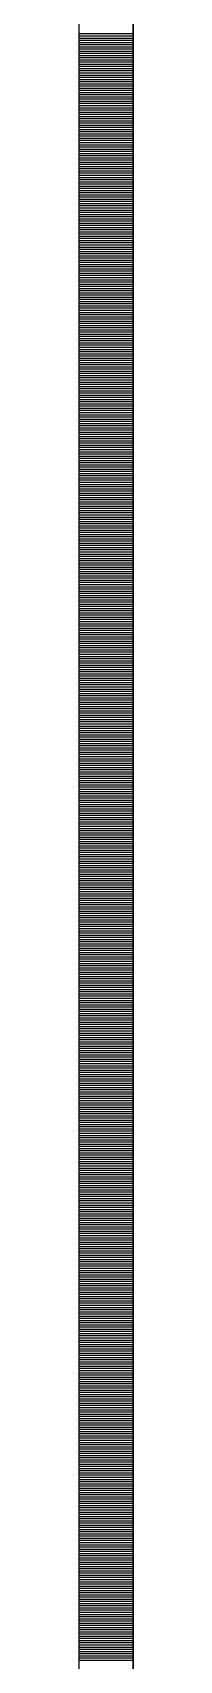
# Model space of a CAD drawing. Header units: millimetres. Extents: x -231292 to 573618, y -153144 to 564035.
# Drawn here: x 8548 to 8573, y 222677 to 223425 of the extents above; entities that cross this region are included whole.
import ezdxf

# ---------------------------------------------------------------- set-up
doc = ezdxf.new("R2010")
doc.units = ezdxf.units.MM
doc.layers.add('АР_Тонкая', color=250, linetype='Continuous', lineweight=5)
doc.layers.add('АР_Штриховка', color=250, linetype='Continuous', lineweight=0)

msp = doc.modelspace()

# ---------------------------------------------------------------- linework, layer by layer
at = {"layer": 'АР_Тонкая', "color": 18, "linetype": 'Continuous', "lineweight": 25, "true_color": 0x000000}
for p, q in [((8548.243, 263866.253), (8548.243, 187666.253)), ((8573.243, 263866.253), (8573.243, 187666.253)), ((8573.243, 187666.253), (8573.243, 263866.253))]:
    msp.add_line(p, q, dxfattribs=at)
at = {"layer": 'АР_Штриховка', "color": 18, "linetype": 'Continuous', "lineweight": 25, "true_color": 0x000000}
for p, q in [((8548.243, 223424.002), (8573.243, 223424.002)), ((8548.243, 223423.002), (8573.243, 223423.002)), ((8548.243, 223422.002), (8573.243, 223422.002)), ((8548.243, 223421.002), (8573.243, 223421.002)), ((8548.243, 223420.002), (8573.243, 223420.002)), ((8548.243, 223419.002), (8573.243, 223419.002)), ((8548.243, 223418.002), (8573.243, 223418.002)), ((8548.243, 223417.002), (8573.243, 223417.002)), ((8548.243, 223416.002), (8573.243, 223416.002)), ((8548.243, 223415.002), (8573.243, 223415.002)), ((8548.243, 223414.002), (8573.243, 223414.002)), ((8548.243, 223413.002), (8573.243, 223413.002)), ((8548.243, 223412.002), (8573.243, 223412.002)), ((8548.243, 223411.002), (8573.243, 223411.002)), ((8548.243, 223410.002), (8573.243, 223410.002)), ((8548.243, 223409.002), (8573.243, 223409.002)), ((8548.243, 223408.002), (8573.243, 223408.002)), ((8548.243, 223407.002), (8573.243, 223407.002)), ((8548.243, 223406.002), (8573.243, 223406.002)), ((8548.243, 223405.002), (8573.243, 223405.002)), ((8548.243, 223404.002), (8573.243, 223404.002)), ((8548.243, 223403.002), (8573.243, 223403.002)), ((8548.243, 223402.002), (8573.243, 223402.002)), ((8548.243, 223401.002), (8573.243, 223401.002)), ((8548.243, 223400.002), (8573.243, 223400.002)), ((8548.243, 223399.002), (8573.243, 223399.002)), ((8548.243, 223398.002), (8573.243, 223398.002)), ((8548.243, 223397.002), (8573.243, 223397.002)), ((8548.243, 223396.002), (8573.243, 223396.002)), ((8548.243, 223395.002), (8573.243, 223395.002)), ((8548.243, 223394.002), (8573.243, 223394.002)), ((8548.243, 223393.002), (8573.243, 223393.002)), ((8548.243, 223392.002), (8573.243, 223392.002)), ((8548.243, 223391.002), (8573.243, 223391.002)), ((8548.243, 223390.002), (8573.243, 223390.002)), ((8548.243, 223389.002), (8573.243, 223389.002)), ((8548.243, 223388.002), (8573.243, 223388.002)), ((8548.243, 223387.002), (8573.243, 223387.002)), ((8548.243, 223386.002), (8573.243, 223386.002)), ((8548.243, 223385.002), (8573.243, 223385.002)), ((8548.243, 223384.002), (8573.243, 223384.002)), ((8548.243, 223383.002), (8573.243, 223383.002)), ((8548.243, 223382.002), (8573.243, 223382.002)), ((8548.243, 223381.002), (8573.243, 223381.002)), ((8548.243, 223380.002), (8573.243, 223380.002)), ((8548.243, 223379.002), (8573.243, 223379.002)), ((8548.243, 223378.002), (8573.243, 223378.002)), ((8548.243, 223377.002), (8573.243, 223377.002)), ((8548.243, 223376.002), (8573.243, 223376.002)), ((8548.243, 223375.002), (8573.243, 223375.002)), ((8548.243, 223374.002), (8573.243, 223374.002)), ((8548.243, 223373.002), (8573.243, 223373.002)), ((8548.243, 223372.002), (8573.243, 223372.002)), ((8548.243, 223371.002), (8573.243, 223371.002)), ((8548.243, 223370.002), (8573.243, 223370.002)), ((8548.243, 223369.002), (8573.243, 223369.002)), ((8548.243, 223368.002), (8573.243, 223368.002)), ((8548.243, 223367.002), (8573.243, 223367.002)), ((8548.243, 223366.002), (8573.243, 223366.002)), ((8548.243, 223365.002), (8573.243, 223365.002)), ((8548.243, 223364.002), (8573.243, 223364.002)), ((8548.243, 223363.002), (8573.243, 223363.002)), ((8548.243, 223362.002), (8573.243, 223362.002)), ((8548.243, 223361.002), (8573.243, 223361.002)), ((8548.243, 223360.002), (8573.243, 223360.002)), ((8548.243, 223359.002), (8573.243, 223359.002)), ((8548.243, 223358.002), (8573.243, 223358.002)), ((8548.243, 223357.002), (8573.243, 223357.002)), ((8548.243, 223356.002), (8573.243, 223356.002)), ((8548.243, 223355.002), (8573.243, 223355.002)), ((8548.243, 223354.002), (8573.243, 223354.002)), ((8548.243, 223353.002), (8573.243, 223353.002)), ((8548.243, 223352.002), (8573.243, 223352.002)), ((8548.243, 223351.002), (8573.243, 223351.002)), ((8548.243, 223350.002), (8573.243, 223350.002)), ((8548.243, 223349.002), (8573.243, 223349.002)), ((8548.243, 223348.002), (8573.243, 223348.002)), ((8548.243, 223347.002), (8573.243, 223347.002)), ((8548.243, 223346.002), (8573.243, 223346.002)), ((8548.243, 223345.002), (8573.243, 223345.002)), ((8548.243, 223344.002), (8573.243, 223344.002)), ((8548.243, 223343.002), (8573.243, 223343.002)), ((8548.243, 223342.002), (8573.243, 223342.002)), ((8548.243, 223341.002), (8573.243, 223341.002)), ((8548.243, 223340.002), (8573.243, 223340.002)), ((8548.243, 223339.002), (8573.243, 223339.002)), ((8548.243, 223338.002), (8573.243, 223338.002)), ((8548.243, 223337.002), (8573.243, 223337.002)), ((8548.243, 223336.002), (8573.243, 223336.002)), ((8548.243, 223335.002), (8573.243, 223335.002)), ((8548.243, 223334.002), (8573.243, 223334.002)), ((8548.243, 223333.002), (8573.243, 223333.002)), ((8548.243, 223332.002), (8573.243, 223332.002)), ((8548.243, 223331.002), (8573.243, 223331.002)), ((8548.243, 223330.002), (8573.243, 223330.002)), ((8548.243, 223329.002), (8573.243, 223329.002)), ((8548.243, 223328.002), (8573.243, 223328.002)), ((8548.243, 223327.002), (8573.243, 223327.002)), ((8548.243, 223326.002), (8573.243, 223326.002)), ((8548.243, 223325.002), (8573.243, 223325.002)), ((8548.243, 223324.002), (8573.243, 223324.002)), ((8548.243, 223323.002), (8573.243, 223323.002)), ((8548.243, 223322.002), (8573.243, 223322.002)), ((8548.243, 223321.002), (8573.243, 223321.002)), ((8548.243, 223320.002), (8573.243, 223320.002)), ((8548.243, 223319.002), (8573.243, 223319.002)), ((8548.243, 223318.002), (8573.243, 223318.002)), ((8548.243, 223317.002), (8573.243, 223317.002)), ((8548.243, 223316.002), (8573.243, 223316.002)), ((8548.243, 223315.002), (8573.243, 223315.002)), ((8548.243, 223314.002), (8573.243, 223314.002)), ((8548.243, 223313.002), (8573.243, 223313.002)), ((8548.243, 223312.002), (8573.243, 223312.002)), ((8548.243, 223311.002), (8573.243, 223311.002)), ((8548.243, 223310.002), (8573.243, 223310.002)), ((8548.243, 223309.002), (8573.243, 223309.002)), ((8548.243, 223308.002), (8573.243, 223308.002)), ((8548.243, 223307.002), (8573.243, 223307.002)), ((8548.243, 223306.002), (8573.243, 223306.002)), ((8548.243, 223305.002), (8573.243, 223305.002)), ((8548.243, 223304.002), (8573.243, 223304.002)), ((8548.243, 223303.002), (8573.243, 223303.002)), ((8548.243, 223302.002), (8573.243, 223302.002)), ((8548.243, 223301.002), (8573.243, 223301.002)), ((8548.243, 223300.002), (8573.243, 223300.002)), ((8548.243, 223299.002), (8573.243, 223299.002)), ((8548.243, 223298.002), (8573.243, 223298.002)), ((8548.243, 223297.002), (8573.243, 223297.002)), ((8548.243, 223296.002), (8573.243, 223296.002)), ((8548.243, 223295.002), (8573.243, 223295.002)), ((8548.243, 223294.002), (8573.243, 223294.002)), ((8548.243, 223293.002), (8573.243, 223293.002)), ((8548.243, 223292.002), (8573.243, 223292.002)), ((8548.243, 223291.002), (8573.243, 223291.002)), ((8548.243, 223290.002), (8573.243, 223290.002)), ((8548.243, 223289.002), (8573.243, 223289.002)), ((8548.243, 223288.002), (8573.243, 223288.002)), ((8548.243, 223287.002), (8573.243, 223287.002)), ((8548.243, 223286.002), (8573.243, 223286.002)), ((8548.243, 223285.002), (8573.243, 223285.002)), ((8548.243, 223284.002), (8573.243, 223284.002)), ((8548.243, 223283.002), (8573.243, 223283.002)), ((8548.243, 223282.002), (8573.243, 223282.002)), ((8548.243, 223281.002), (8573.243, 223281.002)), ((8548.243, 223280.002), (8573.243, 223280.002)), ((8548.243, 223279.002), (8573.243, 223279.002)), ((8548.243, 223278.002), (8573.243, 223278.002)), ((8548.243, 223277.002), (8573.243, 223277.002)), ((8548.243, 223276.002), (8573.243, 223276.002)), ((8548.243, 223275.002), (8573.243, 223275.002)), ((8548.243, 223274.002), (8573.243, 223274.002)), ((8548.243, 223273.002), (8573.243, 223273.002)), ((8548.243, 223272.002), (8573.243, 223272.002)), ((8548.243, 223271.002), (8573.243, 223271.002)), ((8548.243, 223270.002), (8573.243, 223270.002)), ((8548.243, 223269.002), (8573.243, 223269.002)), ((8548.243, 223268.002), (8573.243, 223268.002)), ((8548.243, 223267.002), (8573.243, 223267.002)), ((8548.243, 223266.002), (8573.243, 223266.002)), ((8548.243, 223265.002), (8573.243, 223265.002)), ((8548.243, 223264.002), (8573.243, 223264.002)), ((8548.243, 223263.002), (8573.243, 223263.002)), ((8548.243, 223262.002), (8573.243, 223262.002)), ((8548.243, 223261.002), (8573.243, 223261.002)), ((8548.243, 223260.002), (8573.243, 223260.002)), ((8548.243, 223259.002), (8573.243, 223259.002)), ((8548.243, 223258.002), (8573.243, 223258.002)), ((8548.243, 223257.002), (8573.243, 223257.002)), ((8548.243, 223256.002), (8573.243, 223256.002)), ((8548.243, 223255.002), (8573.243, 223255.002)), ((8548.243, 223254.002), (8573.243, 223254.002)), ((8548.243, 223253.002), (8573.243, 223253.002)), ((8548.243, 223252.002), (8573.243, 223252.002)), ((8548.243, 223251.002), (8573.243, 223251.002)), ((8548.243, 223250.002), (8573.243, 223250.002)), ((8548.243, 223249.002), (8573.243, 223249.002)), ((8548.243, 223248.002), (8573.243, 223248.002)), ((8548.243, 223247.002), (8573.243, 223247.002)), ((8548.243, 223246.002), (8573.243, 223246.002)), ((8548.243, 223245.002), (8573.243, 223245.002)), ((8548.243, 223244.002), (8573.243, 223244.002)), ((8548.243, 223243.002), (8573.243, 223243.002)), ((8548.243, 223242.002), (8573.243, 223242.002)), ((8548.243, 223241.002), (8573.243, 223241.002)), ((8548.243, 223240.002), (8573.243, 223240.002)), ((8548.243, 223239.002), (8573.243, 223239.002)), ((8548.243, 223238.002), (8573.243, 223238.002)), ((8548.243, 223237.002), (8573.243, 223237.002)), ((8548.243, 223236.002), (8573.243, 223236.002)), ((8548.243, 223235.002), (8573.243, 223235.002)), ((8548.243, 223234.002), (8573.243, 223234.002)), ((8548.243, 223233.002), (8573.243, 223233.002)), ((8548.243, 223232.002), (8573.243, 223232.002)), ((8548.243, 223231.002), (8573.243, 223231.002)), ((8548.243, 223230.002), (8573.243, 223230.002)), ((8548.243, 223229.002), (8573.243, 223229.002)), ((8548.243, 223228.002), (8573.243, 223228.002)), ((8548.243, 223227.002), (8573.243, 223227.002)), ((8548.243, 223226.002), (8573.243, 223226.002)), ((8548.243, 223225.002), (8573.243, 223225.002)), ((8548.243, 223224.002), (8573.243, 223224.002)), ((8548.243, 223223.002), (8573.243, 223223.002)), ((8548.243, 223222.002), (8573.243, 223222.002)), ((8548.243, 223221.002), (8573.243, 223221.002)), ((8548.243, 223220.002), (8573.243, 223220.002)), ((8548.243, 223219.002), (8573.243, 223219.002)), ((8548.243, 223218.002), (8573.243, 223218.002)), ((8548.243, 223217.002), (8573.243, 223217.002)), ((8548.243, 223216.002), (8573.243, 223216.002)), ((8548.243, 223215.002), (8573.243, 223215.002)), ((8548.243, 223214.002), (8573.243, 223214.002)), ((8548.243, 223213.002), (8573.243, 223213.002)), ((8548.243, 223212.002), (8573.243, 223212.002)), ((8548.243, 223211.002), (8573.243, 223211.002)), ((8548.243, 223210.002), (8573.243, 223210.002)), ((8548.243, 223209.002), (8573.243, 223209.002)), ((8548.243, 223208.002), (8573.243, 223208.002)), ((8548.243, 223207.002), (8573.243, 223207.002)), ((8548.243, 223206.002), (8573.243, 223206.002)), ((8548.243, 223205.002), (8573.243, 223205.002)), ((8548.243, 223204.002), (8573.243, 223204.002)), ((8548.243, 223203.002), (8573.243, 223203.002)), ((8548.243, 223202.002), (8573.243, 223202.002)), ((8548.243, 223201.002), (8573.243, 223201.002)), ((8548.243, 223200.002), (8573.243, 223200.002)), ((8548.243, 223199.002), (8573.243, 223199.002)), ((8548.243, 223198.002), (8573.243, 223198.002)), ((8548.243, 223197.002), (8573.243, 223197.002)), ((8548.243, 223196.002), (8573.243, 223196.002)), ((8548.243, 223195.002), (8573.243, 223195.002)), ((8548.243, 223194.002), (8573.243, 223194.002)), ((8548.243, 223193.002), (8573.243, 223193.002)), ((8548.243, 223192.002), (8573.243, 223192.002)), ((8548.243, 223191.002), (8573.243, 223191.002)), ((8548.243, 223190.002), (8573.243, 223190.002)), ((8548.243, 223189.002), (8573.243, 223189.002)), ((8548.243, 223188.002), (8573.243, 223188.002)), ((8548.243, 223187.002), (8573.243, 223187.002)), ((8548.243, 223186.002), (8573.243, 223186.002)), ((8548.243, 223185.002), (8573.243, 223185.002)), ((8548.243, 223184.002), (8573.243, 223184.002)), ((8548.243, 223183.002), (8573.243, 223183.002)), ((8548.243, 223182.002), (8573.243, 223182.002)), ((8548.243, 223181.002), (8573.243, 223181.002)), ((8548.243, 223180.002), (8573.243, 223180.002)), ((8548.243, 223179.002), (8573.243, 223179.002)), ((8548.243, 223178.002), (8573.243, 223178.002)), ((8548.243, 223177.002), (8573.243, 223177.002)), ((8548.243, 223176.002), (8573.243, 223176.002)), ((8548.243, 223175.002), (8573.243, 223175.002)), ((8548.243, 223174.002), (8573.243, 223174.002)), ((8548.243, 223173.002), (8573.243, 223173.002)), ((8548.243, 223172.002), (8573.243, 223172.002)), ((8548.243, 223171.002), (8573.243, 223171.002)), ((8548.243, 223170.002), (8573.243, 223170.002)), ((8548.243, 223169.002), (8573.243, 223169.002)), ((8548.243, 223168.002), (8573.243, 223168.002)), ((8548.243, 223167.002), (8573.243, 223167.002)), ((8548.243, 223166.002), (8573.243, 223166.002)), ((8548.243, 223165.002), (8573.243, 223165.002)), ((8548.243, 223164.002), (8573.243, 223164.002)), ((8548.243, 223163.002), (8573.243, 223163.002)), ((8548.243, 223162.002), (8573.243, 223162.002)), ((8548.243, 223161.002), (8573.243, 223161.002)), ((8548.243, 223160.002), (8573.243, 223160.002)), ((8548.243, 223159.002), (8573.243, 223159.002)), ((8548.243, 223158.002), (8573.243, 223158.002)), ((8548.243, 223157.002), (8573.243, 223157.002)), ((8548.243, 223156.002), (8573.243, 223156.002)), ((8548.243, 223155.002), (8573.243, 223155.002)), ((8548.243, 223154.002), (8573.243, 223154.002)), ((8548.243, 223153.002), (8573.243, 223153.002)), ((8548.243, 223152.002), (8573.243, 223152.002)), ((8548.243, 223151.002), (8573.243, 223151.002)), ((8548.243, 223150.002), (8573.243, 223150.002)), ((8548.243, 223149.002), (8573.243, 223149.002)), ((8548.243, 223148.002), (8573.243, 223148.002)), ((8548.243, 223147.002), (8573.243, 223147.002)), ((8548.243, 223146.002), (8573.243, 223146.002)), ((8548.243, 223145.002), (8573.243, 223145.002)), ((8548.243, 223144.002), (8573.243, 223144.002)), ((8548.243, 223143.002), (8573.243, 223143.002)), ((8548.243, 223142.002), (8573.243, 223142.002)), ((8548.243, 223141.002), (8573.243, 223141.002)), ((8548.243, 223140.002), (8573.243, 223140.002)), ((8548.243, 223139.002), (8573.243, 223139.002)), ((8548.243, 223138.002), (8573.243, 223138.002)), ((8548.243, 223137.002), (8573.243, 223137.002)), ((8548.243, 223136.002), (8573.243, 223136.002)), ((8548.243, 223135.002), (8573.243, 223135.002)), ((8548.243, 223134.002), (8573.243, 223134.002)), ((8548.243, 223133.002), (8573.243, 223133.002)), ((8548.243, 223132.002), (8573.243, 223132.002)), ((8548.243, 223131.002), (8573.243, 223131.002)), ((8548.243, 223130.002), (8573.243, 223130.002)), ((8548.243, 223129.002), (8573.243, 223129.002)), ((8548.243, 223128.002), (8573.243, 223128.002)), ((8548.243, 223127.002), (8573.243, 223127.002)), ((8548.243, 223126.002), (8573.243, 223126.002)), ((8548.243, 223125.002), (8573.243, 223125.002)), ((8548.243, 223124.002), (8573.243, 223124.002)), ((8548.243, 223123.002), (8573.243, 223123.002)), ((8548.243, 223122.002), (8573.243, 223122.002)), ((8548.243, 223121.002), (8573.243, 223121.002)), ((8548.243, 223120.002), (8573.243, 223120.002)), ((8548.243, 223119.002), (8573.243, 223119.002)), ((8548.243, 223118.002), (8573.243, 223118.002)), ((8548.243, 223117.002), (8573.243, 223117.002)), ((8548.243, 223116.002), (8573.243, 223116.002)), ((8548.243, 223115.002), (8573.243, 223115.002)), ((8548.243, 223114.002), (8573.243, 223114.002)), ((8548.243, 223113.002), (8573.243, 223113.002)), ((8548.243, 223112.002), (8573.243, 223112.002)), ((8548.243, 223111.002), (8573.243, 223111.002)), ((8548.243, 223110.002), (8573.243, 223110.002)), ((8548.243, 223109.002), (8573.243, 223109.002)), ((8548.243, 223108.002), (8573.243, 223108.002)), ((8548.243, 223107.002), (8573.243, 223107.002)), ((8548.243, 223106.002), (8573.243, 223106.002)), ((8548.243, 223105.002), (8573.243, 223105.002)), ((8548.243, 223104.002), (8573.243, 223104.002)), ((8548.243, 223103.002), (8573.243, 223103.002)), ((8548.243, 223102.002), (8573.243, 223102.002)), ((8548.243, 223101.002), (8573.243, 223101.002)), ((8548.243, 223100.002), (8573.243, 223100.002)), ((8548.243, 223099.002), (8573.243, 223099.002)), ((8548.243, 223098.002), (8573.243, 223098.002)), ((8548.243, 223097.002), (8573.243, 223097.002)), ((8548.243, 223096.002), (8573.243, 223096.002)), ((8548.243, 223095.002), (8573.243, 223095.002)), ((8548.243, 223094.002), (8573.243, 223094.002)), ((8548.243, 223093.002), (8573.243, 223093.002)), ((8548.243, 223092.002), (8573.243, 223092.002)), ((8548.243, 223091.002), (8573.243, 223091.002)), ((8548.243, 223090.002), (8573.243, 223090.002)), ((8548.243, 223089.002), (8573.243, 223089.002)), ((8548.243, 223088.002), (8573.243, 223088.002)), ((8548.243, 223087.002), (8573.243, 223087.002)), ((8548.243, 223086.002), (8573.243, 223086.002)), ((8548.243, 223085.002), (8573.243, 223085.002)), ((8548.243, 223084.002), (8573.243, 223084.002)), ((8548.243, 223083.002), (8573.243, 223083.002)), ((8548.243, 223082.002), (8573.243, 223082.002)), ((8548.243, 223081.002), (8573.243, 223081.002)), ((8548.243, 223080.002), (8573.243, 223080.002)), ((8548.243, 223079.002), (8573.243, 223079.002)), ((8548.243, 223078.002), (8573.243, 223078.002)), ((8548.243, 223077.002), (8573.243, 223077.002)), ((8548.243, 223076.002), (8573.243, 223076.002)), ((8548.243, 223075.002), (8573.243, 223075.002)), ((8548.243, 223074.002), (8573.243, 223074.002)), ((8548.243, 223073.002), (8573.243, 223073.002)), ((8548.243, 223072.002), (8573.243, 223072.002)), ((8548.243, 223071.002), (8573.243, 223071.002)), ((8548.243, 223070.002), (8573.243, 223070.002)), ((8548.243, 223069.002), (8573.243, 223069.002)), ((8548.243, 223068.002), (8573.243, 223068.002)), ((8548.243, 223067.002), (8573.243, 223067.002)), ((8548.243, 223066.002), (8573.243, 223066.002)), ((8548.243, 223065.002), (8573.243, 223065.002)), ((8548.243, 223064.002), (8573.243, 223064.002)), ((8548.243, 223063.002), (8573.243, 223063.002)), ((8548.243, 223062.002), (8573.243, 223062.002)), ((8548.243, 223061.002), (8573.243, 223061.002)), ((8548.243, 223060.002), (8573.243, 223060.002)), ((8548.243, 223059.002), (8573.243, 223059.002)), ((8548.243, 223058.002), (8573.243, 223058.002)), ((8548.243, 223057.002), (8573.243, 223057.002)), ((8548.243, 223056.002), (8573.243, 223056.002)), ((8548.243, 223055.002), (8573.243, 223055.002)), ((8548.243, 223054.002), (8573.243, 223054.002)), ((8548.243, 223053.002), (8573.243, 223053.002)), ((8548.243, 223052.002), (8573.243, 223052.002)), ((8548.243, 223051.002), (8573.243, 223051.002)), ((8548.243, 223050.002), (8573.243, 223050.002)), ((8548.243, 223049.002), (8573.243, 223049.002)), ((8548.243, 223048.002), (8573.243, 223048.002)), ((8548.243, 223047.002), (8573.243, 223047.002)), ((8548.243, 223046.002), (8573.243, 223046.002)), ((8548.243, 223045.002), (8573.243, 223045.002)), ((8548.243, 223044.002), (8573.243, 223044.002)), ((8548.243, 223043.002), (8573.243, 223043.002)), ((8548.243, 223042.002), (8573.243, 223042.002)), ((8548.243, 223041.002), (8573.243, 223041.002)), ((8548.243, 223040.002), (8573.243, 223040.002)), ((8548.243, 223039.002), (8573.243, 223039.002)), ((8548.243, 223038.002), (8573.243, 223038.002)), ((8548.243, 223037.002), (8573.243, 223037.002)), ((8548.243, 223036.002), (8573.243, 223036.002)), ((8548.243, 223035.002), (8573.243, 223035.002)), ((8548.243, 223034.002), (8573.243, 223034.002)), ((8548.243, 223033.002), (8573.243, 223033.002)), ((8548.243, 223032.002), (8573.243, 223032.002)), ((8548.243, 223031.002), (8573.243, 223031.002)), ((8548.243, 223030.002), (8573.243, 223030.002)), ((8548.243, 223029.002), (8573.243, 223029.002)), ((8548.243, 223028.002), (8573.243, 223028.002)), ((8548.243, 223027.002), (8573.243, 223027.002)), ((8548.243, 223026.002), (8573.243, 223026.002)), ((8548.243, 223025.002), (8573.243, 223025.002)), ((8548.243, 223024.002), (8573.243, 223024.002)), ((8548.243, 223023.002), (8573.243, 223023.002)), ((8548.243, 223022.002), (8573.243, 223022.002)), ((8548.243, 223021.002), (8573.243, 223021.002)), ((8548.243, 223020.002), (8573.243, 223020.002)), ((8548.243, 223019.002), (8573.243, 223019.002)), ((8548.243, 223018.002), (8573.243, 223018.002)), ((8548.243, 223017.002), (8573.243, 223017.002)), ((8548.243, 223016.002), (8573.243, 223016.002)), ((8548.243, 223015.002), (8573.243, 223015.002)), ((8548.243, 223014.002), (8573.243, 223014.002)), ((8548.243, 223013.002), (8573.243, 223013.002)), ((8548.243, 223012.002), (8573.243, 223012.002)), ((8548.243, 223011.002), (8573.243, 223011.002)), ((8548.243, 223010.002), (8573.243, 223010.002)), ((8548.243, 223009.002), (8573.243, 223009.002)), ((8548.243, 223008.002), (8573.243, 223008.002)), ((8548.243, 223007.002), (8573.243, 223007.002)), ((8548.243, 223006.002), (8573.243, 223006.002)), ((8548.243, 223005.002), (8573.243, 223005.002)), ((8548.243, 223004.002), (8573.243, 223004.002)), ((8548.243, 223003.002), (8573.243, 223003.002)), ((8548.243, 223002.002), (8573.243, 223002.002)), ((8548.243, 223001.002), (8573.243, 223001.002)), ((8548.243, 223000.002), (8573.243, 223000.002)), ((8548.243, 222999.002), (8573.243, 222999.002)), ((8548.243, 222998.002), (8573.243, 222998.002)), ((8548.243, 222997.002), (8573.243, 222997.002)), ((8548.243, 222996.002), (8573.243, 222996.002)), ((8548.243, 222995.002), (8573.243, 222995.002)), ((8548.243, 222994.002), (8573.243, 222994.002)), ((8548.243, 222993.002), (8573.243, 222993.002)), ((8548.243, 222992.002), (8573.243, 222992.002)), ((8548.243, 222991.002), (8573.243, 222991.002)), ((8548.243, 222990.002), (8573.243, 222990.002)), ((8548.243, 222989.002), (8573.243, 222989.002)), ((8548.243, 222988.002), (8573.243, 222988.002)), ((8548.243, 222987.002), (8573.243, 222987.002)), ((8548.243, 222986.002), (8573.243, 222986.002)), ((8548.243, 222985.002), (8573.243, 222985.002)), ((8548.243, 222984.002), (8573.243, 222984.002)), ((8548.243, 222983.002), (8573.243, 222983.002)), ((8548.243, 222982.002), (8573.243, 222982.002)), ((8548.243, 222981.002), (8573.243, 222981.002)), ((8548.243, 222980.002), (8573.243, 222980.002)), ((8548.243, 222979.002), (8573.243, 222979.002)), ((8548.243, 222978.002), (8573.243, 222978.002)), ((8548.243, 222977.002), (8573.243, 222977.002)), ((8548.243, 222976.002), (8573.243, 222976.002)), ((8548.243, 222975.002), (8573.243, 222975.002)), ((8548.243, 222974.002), (8573.243, 222974.002)), ((8548.243, 222973.002), (8573.243, 222973.002)), ((8548.243, 222972.002), (8573.243, 222972.002)), ((8548.243, 222971.002), (8573.243, 222971.002)), ((8548.243, 222970.002), (8573.243, 222970.002)), ((8548.243, 222969.002), (8573.243, 222969.002)), ((8548.243, 222968.002), (8573.243, 222968.002)), ((8548.243, 222967.002), (8573.243, 222967.002)), ((8548.243, 222966.002), (8573.243, 222966.002)), ((8548.243, 222965.002), (8573.243, 222965.002)), ((8548.243, 222964.002), (8573.243, 222964.002)), ((8548.243, 222963.002), (8573.243, 222963.002)), ((8548.243, 222962.002), (8573.243, 222962.002)), ((8548.243, 222961.002), (8573.243, 222961.002)), ((8548.243, 222960.002), (8573.243, 222960.002)), ((8548.243, 222959.002), (8573.243, 222959.002)), ((8548.243, 222958.002), (8573.243, 222958.002)), ((8548.243, 222957.002), (8573.243, 222957.002)), ((8548.243, 222956.002), (8573.243, 222956.002)), ((8548.243, 222955.002), (8573.243, 222955.002)), ((8548.243, 222954.002), (8573.243, 222954.002)), ((8548.243, 222953.002), (8573.243, 222953.002)), ((8548.243, 222952.002), (8573.243, 222952.002)), ((8548.243, 222951.002), (8573.243, 222951.002)), ((8548.243, 222950.002), (8573.243, 222950.002)), ((8548.243, 222949.002), (8573.243, 222949.002)), ((8548.243, 222948.002), (8573.243, 222948.002)), ((8548.243, 222947.002), (8573.243, 222947.002)), ((8548.243, 222946.002), (8573.243, 222946.002)), ((8548.243, 222945.002), (8573.243, 222945.002)), ((8548.243, 222944.002), (8573.243, 222944.002)), ((8548.243, 222943.002), (8573.243, 222943.002)), ((8548.243, 222942.002), (8573.243, 222942.002)), ((8548.243, 222941.002), (8573.243, 222941.002)), ((8548.243, 222940.002), (8573.243, 222940.002)), ((8548.243, 222939.002), (8573.243, 222939.002)), ((8548.243, 222938.002), (8573.243, 222938.002)), ((8548.243, 222937.002), (8573.243, 222937.002)), ((8548.243, 222936.002), (8573.243, 222936.002)), ((8548.243, 222935.002), (8573.243, 222935.002)), ((8548.243, 222934.002), (8573.243, 222934.002)), ((8548.243, 222933.002), (8573.243, 222933.002)), ((8548.243, 222932.002), (8573.243, 222932.002)), ((8548.243, 222931.002), (8573.243, 222931.002)), ((8548.243, 222930.002), (8573.243, 222930.002)), ((8548.243, 222929.002), (8573.243, 222929.002)), ((8548.243, 222928.002), (8573.243, 222928.002)), ((8548.243, 222927.002), (8573.243, 222927.002)), ((8548.243, 222926.002), (8573.243, 222926.002)), ((8548.243, 222925.002), (8573.243, 222925.002)), ((8548.243, 222924.002), (8573.243, 222924.002)), ((8548.243, 222923.002), (8573.243, 222923.002)), ((8548.243, 222922.002), (8573.243, 222922.002)), ((8548.243, 222921.002), (8573.243, 222921.002)), ((8548.243, 222920.002), (8573.243, 222920.002)), ((8548.243, 222919.002), (8573.243, 222919.002)), ((8548.243, 222918.002), (8573.243, 222918.002)), ((8548.243, 222917.002), (8573.243, 222917.002)), ((8548.243, 222916.002), (8573.243, 222916.002)), ((8548.243, 222915.002), (8573.243, 222915.002)), ((8548.243, 222914.002), (8573.243, 222914.002)), ((8548.243, 222913.002), (8573.243, 222913.002)), ((8548.243, 222912.002), (8573.243, 222912.002)), ((8548.243, 222911.002), (8573.243, 222911.002)), ((8548.243, 222910.002), (8573.243, 222910.002)), ((8548.243, 222909.002), (8573.243, 222909.002)), ((8548.243, 222908.002), (8573.243, 222908.002)), ((8548.243, 222907.002), (8573.243, 222907.002)), ((8548.243, 222906.002), (8573.243, 222906.002)), ((8548.243, 222905.002), (8573.243, 222905.002)), ((8548.243, 222904.002), (8573.243, 222904.002)), ((8548.243, 222903.002), (8573.243, 222903.002)), ((8548.243, 222902.002), (8573.243, 222902.002)), ((8548.243, 222901.002), (8573.243, 222901.002)), ((8548.243, 222900.002), (8573.243, 222900.002)), ((8548.243, 222899.002), (8573.243, 222899.002)), ((8548.243, 222898.002), (8573.243, 222898.002)), ((8548.243, 222897.002), (8573.243, 222897.002)), ((8548.243, 222896.002), (8573.243, 222896.002)), ((8548.243, 222895.002), (8573.243, 222895.002)), ((8548.243, 222894.002), (8573.243, 222894.002)), ((8548.243, 222893.002), (8573.243, 222893.002)), ((8548.243, 222892.002), (8573.243, 222892.002)), ((8548.243, 222891.002), (8573.243, 222891.002)), ((8548.243, 222890.002), (8573.243, 222890.002)), ((8548.243, 222889.002), (8573.243, 222889.002)), ((8548.243, 222888.002), (8573.243, 222888.002)), ((8548.243, 222887.002), (8573.243, 222887.002)), ((8548.243, 222886.002), (8573.243, 222886.002)), ((8548.243, 222885.002), (8573.243, 222885.002)), ((8548.243, 222884.002), (8573.243, 222884.002)), ((8548.243, 222883.002), (8573.243, 222883.002)), ((8548.243, 222882.002), (8573.243, 222882.002)), ((8548.243, 222881.002), (8573.243, 222881.002)), ((8548.243, 222880.002), (8573.243, 222880.002)), ((8548.243, 222879.002), (8573.243, 222879.002)), ((8548.243, 222878.002), (8573.243, 222878.002)), ((8548.243, 222877.002), (8573.243, 222877.002)), ((8548.243, 222876.002), (8573.243, 222876.002)), ((8548.243, 222875.002), (8573.243, 222875.002)), ((8548.243, 222874.002), (8573.243, 222874.002)), ((8548.243, 222873.002), (8573.243, 222873.002)), ((8548.243, 222872.002), (8573.243, 222872.002)), ((8548.243, 222871.002), (8573.243, 222871.002)), ((8548.243, 222870.002), (8573.243, 222870.002)), ((8548.243, 222869.002), (8573.243, 222869.002)), ((8548.243, 222868.002), (8573.243, 222868.002)), ((8548.243, 222867.002), (8573.243, 222867.002)), ((8548.243, 222866.002), (8573.243, 222866.002)), ((8548.243, 222865.002), (8573.243, 222865.002)), ((8548.243, 222864.002), (8573.243, 222864.002)), ((8548.243, 222863.002), (8573.243, 222863.002)), ((8548.243, 222862.002), (8573.243, 222862.002)), ((8548.243, 222861.002), (8573.243, 222861.002)), ((8548.243, 222860.002), (8573.243, 222860.002)), ((8548.243, 222859.002), (8573.243, 222859.002)), ((8548.243, 222858.002), (8573.243, 222858.002)), ((8548.243, 222857.002), (8573.243, 222857.002)), ((8548.243, 222856.002), (8573.243, 222856.002)), ((8548.243, 222855.002), (8573.243, 222855.002)), ((8548.243, 222854.002), (8573.243, 222854.002)), ((8548.243, 222853.002), (8573.243, 222853.002)), ((8548.243, 222852.002), (8573.243, 222852.002)), ((8548.243, 222851.002), (8573.243, 222851.002)), ((8548.243, 222850.002), (8573.243, 222850.002)), ((8548.243, 222849.002), (8573.243, 222849.002)), ((8548.243, 222848.002), (8573.243, 222848.002)), ((8548.243, 222847.002), (8573.243, 222847.002)), ((8548.243, 222846.002), (8573.243, 222846.002)), ((8548.243, 222845.002), (8573.243, 222845.002)), ((8548.243, 222844.002), (8573.243, 222844.002)), ((8548.243, 222843.002), (8573.243, 222843.002)), ((8548.243, 222842.002), (8573.243, 222842.002)), ((8548.243, 222841.002), (8573.243, 222841.002)), ((8548.243, 222840.002), (8573.243, 222840.002)), ((8548.243, 222839.002), (8573.243, 222839.002)), ((8548.243, 222838.002), (8573.243, 222838.002)), ((8548.243, 222837.002), (8573.243, 222837.002)), ((8548.243, 222836.002), (8573.243, 222836.002)), ((8548.243, 222835.002), (8573.243, 222835.002)), ((8548.243, 222834.002), (8573.243, 222834.002)), ((8548.243, 222833.002), (8573.243, 222833.002)), ((8548.243, 222832.002), (8573.243, 222832.002)), ((8548.243, 222831.002), (8573.243, 222831.002)), ((8548.243, 222830.002), (8573.243, 222830.002)), ((8548.243, 222829.002), (8573.243, 222829.002)), ((8548.243, 222828.002), (8573.243, 222828.002)), ((8548.243, 222827.002), (8573.243, 222827.002)), ((8548.243, 222826.002), (8573.243, 222826.002)), ((8548.243, 222825.002), (8573.243, 222825.002)), ((8548.243, 222824.002), (8573.243, 222824.002)), ((8548.243, 222823.002), (8573.243, 222823.002)), ((8548.243, 222822.002), (8573.243, 222822.002)), ((8548.243, 222821.002), (8573.243, 222821.002)), ((8548.243, 222820.002), (8573.243, 222820.002)), ((8548.243, 222819.002), (8573.243, 222819.002)), ((8548.243, 222818.002), (8573.243, 222818.002)), ((8548.243, 222817.002), (8573.243, 222817.002)), ((8548.243, 222816.002), (8573.243, 222816.002)), ((8548.243, 222815.002), (8573.243, 222815.002)), ((8548.243, 222814.002), (8573.243, 222814.002)), ((8548.243, 222813.002), (8573.243, 222813.002)), ((8548.243, 222812.002), (8573.243, 222812.002)), ((8548.243, 222811.002), (8573.243, 222811.002)), ((8548.243, 222810.002), (8573.243, 222810.002)), ((8548.243, 222809.002), (8573.243, 222809.002)), ((8548.243, 222808.002), (8573.243, 222808.002)), ((8548.243, 222807.002), (8573.243, 222807.002)), ((8548.243, 222806.002), (8573.243, 222806.002)), ((8548.243, 222805.002), (8573.243, 222805.002)), ((8548.243, 222804.002), (8573.243, 222804.002)), ((8548.243, 222803.002), (8573.243, 222803.002)), ((8548.243, 222802.002), (8573.243, 222802.002)), ((8548.243, 222801.002), (8573.243, 222801.002)), ((8548.243, 222800.002), (8573.243, 222800.002)), ((8548.243, 222799.002), (8573.243, 222799.002)), ((8548.243, 222798.002), (8573.243, 222798.002)), ((8548.243, 222797.002), (8573.243, 222797.002)), ((8548.243, 222796.002), (8573.243, 222796.002)), ((8548.243, 222795.002), (8573.243, 222795.002)), ((8548.243, 222794.002), (8573.243, 222794.002)), ((8548.243, 222793.002), (8573.243, 222793.002)), ((8548.243, 222792.002), (8573.243, 222792.002)), ((8548.243, 222791.002), (8573.243, 222791.002)), ((8548.243, 222790.002), (8573.243, 222790.002)), ((8548.243, 222789.002), (8573.243, 222789.002)), ((8548.243, 222788.002), (8573.243, 222788.002)), ((8548.243, 222787.002), (8573.243, 222787.002)), ((8548.243, 222786.002), (8573.243, 222786.002)), ((8548.243, 222785.002), (8573.243, 222785.002)), ((8548.243, 222784.002), (8573.243, 222784.002)), ((8548.243, 222783.002), (8573.243, 222783.002)), ((8548.243, 222782.002), (8573.243, 222782.002)), ((8548.243, 222781.002), (8573.243, 222781.002)), ((8548.243, 222780.002), (8573.243, 222780.002)), ((8548.243, 222779.002), (8573.243, 222779.002)), ((8548.243, 222778.002), (8573.243, 222778.002)), ((8548.243, 222777.002), (8573.243, 222777.002)), ((8548.243, 222776.002), (8573.243, 222776.002)), ((8548.243, 222775.002), (8573.243, 222775.002)), ((8548.243, 222774.002), (8573.243, 222774.002)), ((8548.243, 222773.002), (8573.243, 222773.002)), ((8548.243, 222772.002), (8573.243, 222772.002)), ((8548.243, 222771.002), (8573.243, 222771.002)), ((8548.243, 222770.002), (8573.243, 222770.002)), ((8548.243, 222769.002), (8573.243, 222769.002)), ((8548.243, 222768.002), (8573.243, 222768.002)), ((8548.243, 222767.002), (8573.243, 222767.002)), ((8548.243, 222766.002), (8573.243, 222766.002)), ((8548.243, 222765.002), (8573.243, 222765.002)), ((8548.243, 222764.002), (8573.243, 222764.002)), ((8548.243, 222763.002), (8573.243, 222763.002)), ((8548.243, 222762.002), (8573.243, 222762.002)), ((8548.243, 222761.002), (8573.243, 222761.002)), ((8548.243, 222760.002), (8573.243, 222760.002)), ((8548.243, 222759.002), (8573.243, 222759.002)), ((8548.243, 222758.002), (8573.243, 222758.002)), ((8548.243, 222757.002), (8573.243, 222757.002)), ((8548.243, 222756.002), (8573.243, 222756.002)), ((8548.243, 222755.002), (8573.243, 222755.002)), ((8548.243, 222754.002), (8573.243, 222754.002)), ((8548.243, 222753.002), (8573.243, 222753.002)), ((8548.243, 222752.002), (8573.243, 222752.002)), ((8548.243, 222751.002), (8573.243, 222751.002)), ((8548.243, 222750.002), (8573.243, 222750.002)), ((8548.243, 222749.002), (8573.243, 222749.002)), ((8548.243, 222748.002), (8573.243, 222748.002)), ((8548.243, 222747.002), (8573.243, 222747.002)), ((8548.243, 222746.002), (8573.243, 222746.002)), ((8548.243, 222745.002), (8573.243, 222745.002)), ((8548.243, 222744.002), (8573.243, 222744.002)), ((8548.243, 222743.002), (8573.243, 222743.002)), ((8548.243, 222742.002), (8573.243, 222742.002)), ((8548.243, 222741.002), (8573.243, 222741.002)), ((8548.243, 222740.002), (8573.243, 222740.002)), ((8548.243, 222739.002), (8573.243, 222739.002)), ((8548.243, 222738.002), (8573.243, 222738.002)), ((8548.243, 222737.002), (8573.243, 222737.002)), ((8548.243, 222736.002), (8573.243, 222736.002)), ((8548.243, 222735.002), (8573.243, 222735.002)), ((8548.243, 222734.002), (8573.243, 222734.002)), ((8548.243, 222733.002), (8573.243, 222733.002)), ((8548.243, 222732.002), (8573.243, 222732.002)), ((8548.243, 222731.002), (8573.243, 222731.002)), ((8548.243, 222730.002), (8573.243, 222730.002)), ((8548.243, 222729.002), (8573.243, 222729.002)), ((8548.243, 222728.002), (8573.243, 222728.002)), ((8548.243, 222727.002), (8573.243, 222727.002)), ((8548.243, 222726.002), (8573.243, 222726.002)), ((8548.243, 222725.002), (8573.243, 222725.002)), ((8548.243, 222724.002), (8573.243, 222724.002)), ((8548.243, 222723.002), (8573.243, 222723.002)), ((8548.243, 222722.002), (8573.243, 222722.002)), ((8548.243, 222721.002), (8573.243, 222721.002)), ((8548.243, 222720.002), (8573.243, 222720.002)), ((8548.243, 222719.002), (8573.243, 222719.002)), ((8548.243, 222718.002), (8573.243, 222718.002)), ((8548.243, 222717.002), (8573.243, 222717.002)), ((8548.243, 222716.002), (8573.243, 222716.002)), ((8548.243, 222715.002), (8573.243, 222715.002)), ((8548.243, 222714.002), (8573.243, 222714.002)), ((8548.243, 222713.002), (8573.243, 222713.002)), ((8548.243, 222712.002), (8573.243, 222712.002)), ((8548.243, 222711.002), (8573.243, 222711.002)), ((8548.243, 222710.002), (8573.243, 222710.002)), ((8548.243, 222709.002), (8573.243, 222709.002)), ((8548.243, 222708.002), (8573.243, 222708.002)), ((8548.243, 222707.002), (8573.243, 222707.002)), ((8548.243, 222706.002), (8573.243, 222706.002)), ((8548.243, 222705.002), (8573.243, 222705.002)), ((8548.243, 222704.002), (8573.243, 222704.002)), ((8548.243, 222703.002), (8573.243, 222703.002)), ((8548.243, 222702.002), (8573.243, 222702.002)), ((8548.243, 222701.002), (8573.243, 222701.002)), ((8548.243, 222700.002), (8573.243, 222700.002)), ((8548.243, 222699.002), (8573.243, 222699.002)), ((8548.243, 222698.002), (8573.243, 222698.002)), ((8548.243, 222697.002), (8573.243, 222697.002)), ((8548.243, 222696.002), (8573.243, 222696.002)), ((8548.243, 222695.002), (8573.243, 222695.002)), ((8548.243, 222694.002), (8573.243, 222694.002)), ((8548.243, 222693.002), (8573.243, 222693.002)), ((8548.243, 222692.002), (8573.243, 222692.002)), ((8548.243, 222691.002), (8573.243, 222691.002)), ((8548.243, 222690.002), (8573.243, 222690.002)), ((8548.243, 222689.002), (8573.243, 222689.002)), ((8548.243, 222688.002), (8573.243, 222688.002)), ((8548.243, 222687.002), (8573.243, 222687.002)), ((8548.243, 222686.002), (8573.243, 222686.002)), ((8548.243, 222685.002), (8573.243, 222685.002)), ((8548.243, 222684.002), (8573.243, 222684.002)), ((8548.243, 222683.002), (8573.243, 222683.002)), ((8548.243, 222682.002), (8573.243, 222682.002)), ((8548.243, 222681.002), (8573.243, 222681.002)), ((8548.243, 222680.002), (8573.243, 222680.002)), ((8548.243, 222679.002), (8573.243, 222679.002)), ((8548.243, 222678.002), (8573.243, 222678.002)), ((8548.243, 222677.002), (8573.243, 222677.002))]:
    msp.add_line(p, q, dxfattribs=at)

doc.saveas('drawing.dxf')
